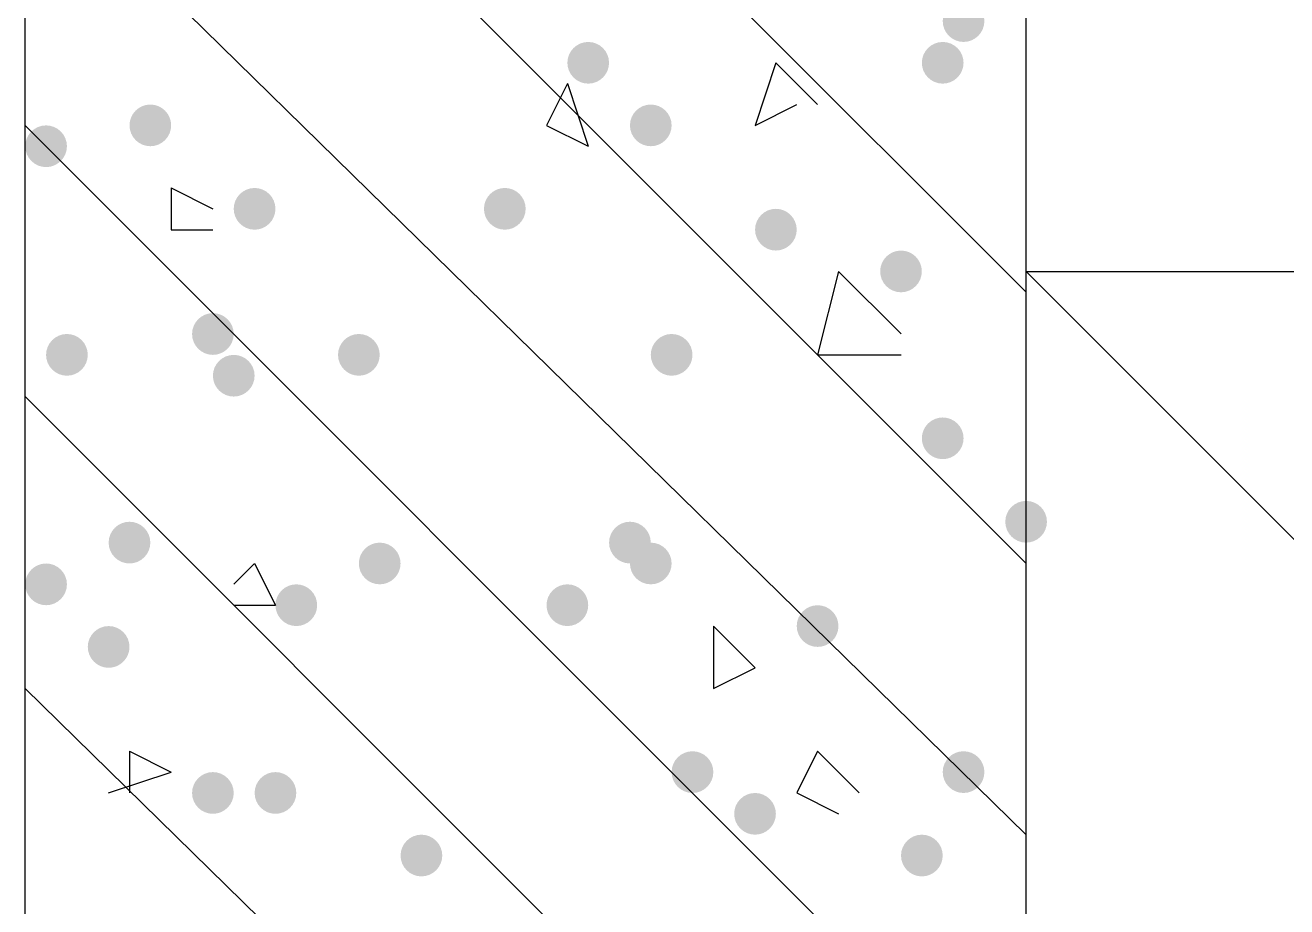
# Model space of a CAD drawing. Header units: inches. Extents: x 11 to 286, y 6 to 196.
# Drawn here: x 133.364 to 135.925, y 143.59 to 145.378 of the extents above; entities that cross this region are included whole.
import ezdxf

# ---------------------------------------------------------------- set-up
doc = ezdxf.new("R2010")
doc.units = ezdxf.units.IN
doc.header["$MEASUREMENT"] = 0
doc.layers.add('PDF_几何图形', color=7, linetype='Continuous')
doc.layers.add('PDF_实体填充', color=7, linetype='Continuous', true_color=0xffffff)

msp = doc.modelspace()

# ---------------------------------------------------------------- hatches: boundary and pattern name
at = {"layer": 'PDF_实体填充', "transparency": 33554559}
h = msp.add_hatch(color=7, dxfattribs=at)
edge = h.paths.add_edge_path(flags=0)
edge.add_spline(control_points=[(135.3114, 145.3868), (135.3114, 145.3635), (135.2924, 145.3444), (135.2691, 145.3444)], knot_values=[0, 0, 0, 0, 1, 1, 1, 1], degree=3, periodic=0)
edge.add_spline(control_points=[(135.2691, 145.3444), (135.2458, 145.3444), (135.2268, 145.3635), (135.2268, 145.3868)], knot_values=[0, 0, 0, 0, 1, 1, 1, 1], degree=3, periodic=0)
edge.add_line((135.2268, 145.3868), (135.2268, 145.3868))
edge.add_spline(control_points=[(135.2268, 145.3868), (135.2268, 145.4101), (135.2458, 145.4291), (135.2691, 145.4291)], knot_values=[0, 0, 0, 0, 1, 1, 1, 1], degree=3, periodic=0)
edge.add_spline(control_points=[(135.2691, 145.4291), (135.2924, 145.4291), (135.3114, 145.4101), (135.3114, 145.3868)], knot_values=[0, 0, 0, 0, 1, 1, 1, 1], degree=3, periodic=0)
edge.add_line((135.3114, 145.3868), (135.3114, 145.3868))
edge.add_line((135.3114, 145.3868), (135.3114, 145.3868))
h = msp.add_hatch(color=7, dxfattribs=at)
edge = h.paths.add_edge_path(flags=0)
edge.add_spline(control_points=[(134.5494, 145.3021), (134.5494, 145.2788), (134.5304, 145.2598), (134.5071, 145.2598)], knot_values=[0, 0, 0, 0, 1, 1, 1, 1], degree=3, periodic=0)
edge.add_spline(control_points=[(134.5071, 145.2598), (134.4838, 145.2598), (134.4648, 145.2788), (134.4648, 145.3021)], knot_values=[0, 0, 0, 0, 1, 1, 1, 1], degree=3, periodic=0)
edge.add_line((134.4648, 145.3021), (134.4648, 145.3021))
edge.add_spline(control_points=[(134.4648, 145.3021), (134.4648, 145.3254), (134.4838, 145.3444), (134.5071, 145.3444)], knot_values=[0, 0, 0, 0, 1, 1, 1, 1], degree=3, periodic=0)
edge.add_spline(control_points=[(134.5071, 145.3444), (134.5304, 145.3444), (134.5494, 145.3254), (134.5494, 145.3021)], knot_values=[0, 0, 0, 0, 1, 1, 1, 1], degree=3, periodic=0)
edge.add_line((134.5494, 145.3021), (134.5494, 145.3021))
edge.add_line((134.5494, 145.3021), (134.5494, 145.3021))
h = msp.add_hatch(color=7, dxfattribs=at)
edge = h.paths.add_edge_path(flags=0)
edge.add_spline(control_points=[(135.2691, 145.3021), (135.2691, 145.2788), (135.2501, 145.2598), (135.2268, 145.2598)], knot_values=[0, 0, 0, 0, 1, 1, 1, 1], degree=3, periodic=0)
edge.add_spline(control_points=[(135.2268, 145.2598), (135.2035, 145.2598), (135.1844, 145.2788), (135.1844, 145.3021)], knot_values=[0, 0, 0, 0, 1, 1, 1, 1], degree=3, periodic=0)
edge.add_line((135.1844, 145.3021), (135.1844, 145.3021))
edge.add_spline(control_points=[(135.1844, 145.3021), (135.1844, 145.3254), (135.2035, 145.3444), (135.2268, 145.3444)], knot_values=[0, 0, 0, 0, 1, 1, 1, 1], degree=3, periodic=0)
edge.add_spline(control_points=[(135.2268, 145.3444), (135.2501, 145.3444), (135.2691, 145.3254), (135.2691, 145.3021)], knot_values=[0, 0, 0, 0, 1, 1, 1, 1], degree=3, periodic=0)
edge.add_line((135.2691, 145.3021), (135.2691, 145.3021))
edge.add_line((135.2691, 145.3021), (135.2691, 145.3021))
h = msp.add_hatch(color=7, dxfattribs=at)
edge = h.paths.add_edge_path(flags=0)
edge.add_spline(control_points=[(133.6604, 145.1751), (133.6604, 145.1518), (133.6414, 145.1328), (133.6181, 145.1328)], knot_values=[0, 0, 0, 0, 1, 1, 1, 1], degree=3, periodic=0)
edge.add_spline(control_points=[(133.6181, 145.1328), (133.5948, 145.1328), (133.5758, 145.1518), (133.5758, 145.1751)], knot_values=[0, 0, 0, 0, 1, 1, 1, 1], degree=3, periodic=0)
edge.add_line((133.5758, 145.1751), (133.5758, 145.1751))
edge.add_spline(control_points=[(133.5758, 145.1751), (133.5758, 145.1984), (133.5948, 145.2174), (133.6181, 145.2174)], knot_values=[0, 0, 0, 0, 1, 1, 1, 1], degree=3, periodic=0)
edge.add_spline(control_points=[(133.6181, 145.2174), (133.6414, 145.2174), (133.6604, 145.1984), (133.6604, 145.1751)], knot_values=[0, 0, 0, 0, 1, 1, 1, 1], degree=3, periodic=0)
edge.add_line((133.6604, 145.1751), (133.6604, 145.1751))
edge.add_line((133.6604, 145.1751), (133.6604, 145.1751))
h = msp.add_hatch(color=7, dxfattribs=at)
edge = h.paths.add_edge_path(flags=0)
edge.add_spline(control_points=[(134.6764, 145.1751), (134.6764, 145.1518), (134.6574, 145.1328), (134.6341, 145.1328)], knot_values=[0, 0, 0, 0, 1, 1, 1, 1], degree=3, periodic=0)
edge.add_spline(control_points=[(134.6341, 145.1328), (134.6108, 145.1328), (134.5918, 145.1518), (134.5918, 145.1751)], knot_values=[0, 0, 0, 0, 1, 1, 1, 1], degree=3, periodic=0)
edge.add_line((134.5918, 145.1751), (134.5918, 145.1751))
edge.add_spline(control_points=[(134.5918, 145.1751), (134.5918, 145.1984), (134.6108, 145.2174), (134.6341, 145.2174)], knot_values=[0, 0, 0, 0, 1, 1, 1, 1], degree=3, periodic=0)
edge.add_spline(control_points=[(134.6341, 145.2174), (134.6574, 145.2174), (134.6764, 145.1984), (134.6764, 145.1751)], knot_values=[0, 0, 0, 0, 1, 1, 1, 1], degree=3, periodic=0)
edge.add_line((134.6764, 145.1751), (134.6764, 145.1751))
edge.add_line((134.6764, 145.1751), (134.6764, 145.1751))
h = msp.add_hatch(color=7, dxfattribs=at)
edge = h.paths.add_edge_path(flags=0)
edge.add_spline(control_points=[(133.4488, 145.1328), (133.4488, 145.1095), (133.4297, 145.0904), (133.4064, 145.0904)], knot_values=[0, 0, 0, 0, 1, 1, 1, 1], degree=3, periodic=0)
edge.add_spline(control_points=[(133.4064, 145.0904), (133.3832, 145.0904), (133.3641, 145.1095), (133.3641, 145.1328)], knot_values=[0, 0, 0, 0, 1, 1, 1, 1], degree=3, periodic=0)
edge.add_line((133.3641, 145.1328), (133.3641, 145.1328))
edge.add_spline(control_points=[(133.3641, 145.1328), (133.3641, 145.1561), (133.3832, 145.1751), (133.4064, 145.1751)], knot_values=[0, 0, 0, 0, 1, 1, 1, 1], degree=3, periodic=0)
edge.add_spline(control_points=[(133.4064, 145.1751), (133.4297, 145.1751), (133.4488, 145.1561), (133.4488, 145.1328)], knot_values=[0, 0, 0, 0, 1, 1, 1, 1], degree=3, periodic=0)
edge.add_line((133.4488, 145.1328), (133.4488, 145.1328))
edge.add_line((133.4488, 145.1328), (133.4488, 145.1328))
h = msp.add_hatch(color=7, dxfattribs=at)
edge = h.paths.add_edge_path(flags=0)
edge.add_spline(control_points=[(133.8721, 145.0058), (133.8721, 144.9825), (133.8531, 144.9634), (133.8298, 144.9634)], knot_values=[0, 0, 0, 0, 1, 1, 1, 1], degree=3, periodic=0)
edge.add_spline(control_points=[(133.8298, 144.9634), (133.8065, 144.9634), (133.7874, 144.9825), (133.7874, 145.0058)], knot_values=[0, 0, 0, 0, 1, 1, 1, 1], degree=3, periodic=0)
edge.add_line((133.7874, 145.0058), (133.7874, 145.0058))
edge.add_spline(control_points=[(133.7874, 145.0058), (133.7874, 145.0291), (133.8065, 145.0481), (133.8298, 145.0481)], knot_values=[0, 0, 0, 0, 1, 1, 1, 1], degree=3, periodic=0)
edge.add_spline(control_points=[(133.8298, 145.0481), (133.8531, 145.0481), (133.8721, 145.0291), (133.8721, 145.0058)], knot_values=[0, 0, 0, 0, 1, 1, 1, 1], degree=3, periodic=0)
edge.add_line((133.8721, 145.0058), (133.8721, 145.0058))
edge.add_line((133.8721, 145.0058), (133.8721, 145.0058))
h = msp.add_hatch(color=7, dxfattribs=at)
edge = h.paths.add_edge_path(flags=0)
edge.add_spline(control_points=[(134.3801, 145.0058), (134.3801, 144.9825), (134.3611, 144.9634), (134.3378, 144.9634)], knot_values=[0, 0, 0, 0, 1, 1, 1, 1], degree=3, periodic=0)
edge.add_spline(control_points=[(134.3378, 144.9634), (134.3145, 144.9634), (134.2954, 144.9825), (134.2954, 145.0058)], knot_values=[0, 0, 0, 0, 1, 1, 1, 1], degree=3, periodic=0)
edge.add_line((134.2954, 145.0058), (134.2954, 145.0058))
edge.add_spline(control_points=[(134.2954, 145.0058), (134.2954, 145.0291), (134.3145, 145.0481), (134.3378, 145.0481)], knot_values=[0, 0, 0, 0, 1, 1, 1, 1], degree=3, periodic=0)
edge.add_spline(control_points=[(134.3378, 145.0481), (134.3611, 145.0481), (134.3801, 145.0291), (134.3801, 145.0058)], knot_values=[0, 0, 0, 0, 1, 1, 1, 1], degree=3, periodic=0)
edge.add_line((134.3801, 145.0058), (134.3801, 145.0058))
edge.add_line((134.3801, 145.0058), (134.3801, 145.0058))
h = msp.add_hatch(color=7, dxfattribs=at)
edge = h.paths.add_edge_path(flags=0)
edge.add_spline(control_points=[(134.9304, 144.9634), (134.9304, 144.9402), (134.9114, 144.9211), (134.8881, 144.9211)], knot_values=[0, 0, 0, 0, 1, 1, 1, 1], degree=3, periodic=0)
edge.add_spline(control_points=[(134.8881, 144.9211), (134.8648, 144.9211), (134.8458, 144.9402), (134.8458, 144.9634)], knot_values=[0, 0, 0, 0, 1, 1, 1, 1], degree=3, periodic=0)
edge.add_line((134.8458, 144.9634), (134.8458, 144.9634))
edge.add_spline(control_points=[(134.8458, 144.9634), (134.8458, 144.9867), (134.8648, 145.0058), (134.8881, 145.0058)], knot_values=[0, 0, 0, 0, 1, 1, 1, 1], degree=3, periodic=0)
edge.add_spline(control_points=[(134.8881, 145.0058), (134.9114, 145.0058), (134.9304, 144.9867), (134.9304, 144.9634)], knot_values=[0, 0, 0, 0, 1, 1, 1, 1], degree=3, periodic=0)
edge.add_line((134.9304, 144.9634), (134.9304, 144.9634))
edge.add_line((134.9304, 144.9634), (134.9304, 144.9634))
h = msp.add_hatch(color=7, dxfattribs=at)
edge = h.paths.add_edge_path(flags=0)
edge.add_spline(control_points=[(135.1844, 144.8788), (135.1844, 144.8555), (135.1654, 144.8364), (135.1421, 144.8364)], knot_values=[0, 0, 0, 0, 1, 1, 1, 1], degree=3, periodic=0)
edge.add_spline(control_points=[(135.1421, 144.8364), (135.1188, 144.8364), (135.0998, 144.8555), (135.0998, 144.8788)], knot_values=[0, 0, 0, 0, 1, 1, 1, 1], degree=3, periodic=0)
edge.add_line((135.0998, 144.8788), (135.0998, 144.8788))
edge.add_spline(control_points=[(135.0998, 144.8788), (135.0998, 144.9021), (135.1188, 144.9211), (135.1421, 144.9211)], knot_values=[0, 0, 0, 0, 1, 1, 1, 1], degree=3, periodic=0)
edge.add_spline(control_points=[(135.1421, 144.9211), (135.1654, 144.9211), (135.1844, 144.9021), (135.1844, 144.8788)], knot_values=[0, 0, 0, 0, 1, 1, 1, 1], degree=3, periodic=0)
edge.add_line((135.1844, 144.8788), (135.1844, 144.8788))
edge.add_line((135.1844, 144.8788), (135.1844, 144.8788))
h = msp.add_hatch(color=7, dxfattribs=at)
edge = h.paths.add_edge_path(flags=0)
edge.add_spline(control_points=[(133.7874, 144.7518), (133.7874, 144.7285), (133.7684, 144.7094), (133.7451, 144.7094)], knot_values=[0, 0, 0, 0, 1, 1, 1, 1], degree=3, periodic=0)
edge.add_spline(control_points=[(133.7451, 144.7094), (133.7218, 144.7094), (133.7028, 144.7285), (133.7028, 144.7518)], knot_values=[0, 0, 0, 0, 1, 1, 1, 1], degree=3, periodic=0)
edge.add_line((133.7028, 144.7518), (133.7028, 144.7518))
edge.add_spline(control_points=[(133.7028, 144.7518), (133.7028, 144.7751), (133.7218, 144.7941), (133.7451, 144.7941)], knot_values=[0, 0, 0, 0, 1, 1, 1, 1], degree=3, periodic=0)
edge.add_spline(control_points=[(133.7451, 144.7941), (133.7684, 144.7941), (133.7874, 144.7751), (133.7874, 144.7518)], knot_values=[0, 0, 0, 0, 1, 1, 1, 1], degree=3, periodic=0)
edge.add_line((133.7874, 144.7518), (133.7874, 144.7518))
edge.add_line((133.7874, 144.7518), (133.7874, 144.7518))
h = msp.add_hatch(color=7, dxfattribs=at)
edge = h.paths.add_edge_path(flags=0)
edge.add_spline(control_points=[(133.4911, 144.7094), (133.4911, 144.6862), (133.4721, 144.6671), (133.4488, 144.6671)], knot_values=[0, 0, 0, 0, 1, 1, 1, 1], degree=3, periodic=0)
edge.add_spline(control_points=[(133.4488, 144.6671), (133.4255, 144.6671), (133.4064, 144.6862), (133.4064, 144.7094)], knot_values=[0, 0, 0, 0, 1, 1, 1, 1], degree=3, periodic=0)
edge.add_line((133.4064, 144.7094), (133.4064, 144.7094))
edge.add_spline(control_points=[(133.4064, 144.7094), (133.4064, 144.7327), (133.4255, 144.7518), (133.4488, 144.7518)], knot_values=[0, 0, 0, 0, 1, 1, 1, 1], degree=3, periodic=0)
edge.add_spline(control_points=[(133.4488, 144.7518), (133.4721, 144.7518), (133.4911, 144.7327), (133.4911, 144.7094)], knot_values=[0, 0, 0, 0, 1, 1, 1, 1], degree=3, periodic=0)
edge.add_line((133.4911, 144.7094), (133.4911, 144.7094))
edge.add_line((133.4911, 144.7094), (133.4911, 144.7094))
h = msp.add_hatch(color=7, dxfattribs=at)
edge = h.paths.add_edge_path(flags=0)
edge.add_spline(control_points=[(134.0838, 144.7094), (134.0838, 144.6862), (134.0647, 144.6671), (134.0414, 144.6671)], knot_values=[0, 0, 0, 0, 1, 1, 1, 1], degree=3, periodic=0)
edge.add_spline(control_points=[(134.0414, 144.6671), (134.0182, 144.6671), (133.9991, 144.6862), (133.9991, 144.7094)], knot_values=[0, 0, 0, 0, 1, 1, 1, 1], degree=3, periodic=0)
edge.add_line((133.9991, 144.7094), (133.9991, 144.7094))
edge.add_spline(control_points=[(133.9991, 144.7094), (133.9991, 144.7327), (134.0182, 144.7518), (134.0414, 144.7518)], knot_values=[0, 0, 0, 0, 1, 1, 1, 1], degree=3, periodic=0)
edge.add_spline(control_points=[(134.0414, 144.7518), (134.0647, 144.7518), (134.0838, 144.7327), (134.0838, 144.7094)], knot_values=[0, 0, 0, 0, 1, 1, 1, 1], degree=3, periodic=0)
edge.add_line((134.0838, 144.7094), (134.0838, 144.7094))
edge.add_line((134.0838, 144.7094), (134.0838, 144.7094))
h = msp.add_hatch(color=7, dxfattribs=at)
edge = h.paths.add_edge_path(flags=0)
edge.add_spline(control_points=[(134.7188, 144.7094), (134.7188, 144.6862), (134.6997, 144.6671), (134.6764, 144.6671)], knot_values=[0, 0, 0, 0, 1, 1, 1, 1], degree=3, periodic=0)
edge.add_spline(control_points=[(134.6764, 144.6671), (134.6532, 144.6671), (134.6341, 144.6862), (134.6341, 144.7094)], knot_values=[0, 0, 0, 0, 1, 1, 1, 1], degree=3, periodic=0)
edge.add_line((134.6341, 144.7094), (134.6341, 144.7094))
edge.add_spline(control_points=[(134.6341, 144.7094), (134.6341, 144.7327), (134.6532, 144.7518), (134.6764, 144.7518)], knot_values=[0, 0, 0, 0, 1, 1, 1, 1], degree=3, periodic=0)
edge.add_spline(control_points=[(134.6764, 144.7518), (134.6997, 144.7518), (134.7188, 144.7327), (134.7188, 144.7094)], knot_values=[0, 0, 0, 0, 1, 1, 1, 1], degree=3, periodic=0)
edge.add_line((134.7188, 144.7094), (134.7188, 144.7094))
edge.add_line((134.7188, 144.7094), (134.7188, 144.7094))
h = msp.add_hatch(color=7, dxfattribs=at)
edge = h.paths.add_edge_path(flags=0)
edge.add_spline(control_points=[(133.8298, 144.6671), (133.8298, 144.6438), (133.8107, 144.6248), (133.7874, 144.6248)], knot_values=[0, 0, 0, 0, 1, 1, 1, 1], degree=3, periodic=0)
edge.add_spline(control_points=[(133.7874, 144.6248), (133.7642, 144.6248), (133.7451, 144.6438), (133.7451, 144.6671)], knot_values=[0, 0, 0, 0, 1, 1, 1, 1], degree=3, periodic=0)
edge.add_line((133.7451, 144.6671), (133.7451, 144.6671))
edge.add_spline(control_points=[(133.7451, 144.6671), (133.7451, 144.6904), (133.7642, 144.7094), (133.7874, 144.7094)], knot_values=[0, 0, 0, 0, 1, 1, 1, 1], degree=3, periodic=0)
edge.add_spline(control_points=[(133.7874, 144.7094), (133.8107, 144.7094), (133.8298, 144.6904), (133.8298, 144.6671)], knot_values=[0, 0, 0, 0, 1, 1, 1, 1], degree=3, periodic=0)
edge.add_line((133.8298, 144.6671), (133.8298, 144.6671))
edge.add_line((133.8298, 144.6671), (133.8298, 144.6671))
h = msp.add_hatch(color=7, dxfattribs=at)
edge = h.paths.add_edge_path(flags=0)
edge.add_spline(control_points=[(135.2691, 144.5401), (135.2691, 144.5168), (135.2501, 144.4978), (135.2268, 144.4978)], knot_values=[0, 0, 0, 0, 1, 1, 1, 1], degree=3, periodic=0)
edge.add_spline(control_points=[(135.2268, 144.4978), (135.2035, 144.4978), (135.1844, 144.5168), (135.1844, 144.5401)], knot_values=[0, 0, 0, 0, 1, 1, 1, 1], degree=3, periodic=0)
edge.add_line((135.1844, 144.5401), (135.1844, 144.5401))
edge.add_spline(control_points=[(135.1844, 144.5401), (135.1844, 144.5634), (135.2035, 144.5824), (135.2268, 144.5824)], knot_values=[0, 0, 0, 0, 1, 1, 1, 1], degree=3, periodic=0)
edge.add_spline(control_points=[(135.2268, 144.5824), (135.2501, 144.5824), (135.2691, 144.5634), (135.2691, 144.5401)], knot_values=[0, 0, 0, 0, 1, 1, 1, 1], degree=3, periodic=0)
edge.add_line((135.2691, 144.5401), (135.2691, 144.5401))
edge.add_line((135.2691, 144.5401), (135.2691, 144.5401))
h = msp.add_hatch(color=7, dxfattribs=at)
edge = h.paths.add_edge_path(flags=0)
edge.add_spline(control_points=[(135.4384, 144.3708), (135.4384, 144.3475), (135.4194, 144.3284), (135.3961, 144.3284)], knot_values=[0, 0, 0, 0, 1, 1, 1, 1], degree=3, periodic=0)
edge.add_spline(control_points=[(135.3961, 144.3284), (135.3728, 144.3284), (135.3538, 144.3475), (135.3538, 144.3708)], knot_values=[0, 0, 0, 0, 1, 1, 1, 1], degree=3, periodic=0)
edge.add_line((135.3538, 144.3708), (135.3538, 144.3708))
edge.add_spline(control_points=[(135.3538, 144.3708), (135.3538, 144.3941), (135.3728, 144.4131), (135.3961, 144.4131)], knot_values=[0, 0, 0, 0, 1, 1, 1, 1], degree=3, periodic=0)
edge.add_spline(control_points=[(135.3961, 144.4131), (135.4194, 144.4131), (135.4384, 144.3941), (135.4384, 144.3708)], knot_values=[0, 0, 0, 0, 1, 1, 1, 1], degree=3, periodic=0)
edge.add_line((135.4384, 144.3708), (135.4384, 144.3708))
edge.add_line((135.4384, 144.3708), (135.4384, 144.3708))
h = msp.add_hatch(color=7, dxfattribs=at)
edge = h.paths.add_edge_path(flags=0)
edge.add_spline(control_points=[(133.6181, 144.3284), (133.6181, 144.3052), (133.5991, 144.2861), (133.5758, 144.2861)], knot_values=[0, 0, 0, 0, 1, 1, 1, 1], degree=3, periodic=0)
edge.add_spline(control_points=[(133.5758, 144.2861), (133.5525, 144.2861), (133.5334, 144.3052), (133.5334, 144.3284)], knot_values=[0, 0, 0, 0, 1, 1, 1, 1], degree=3, periodic=0)
edge.add_line((133.5334, 144.3284), (133.5334, 144.3284))
edge.add_spline(control_points=[(133.5334, 144.3284), (133.5334, 144.3517), (133.5525, 144.3708), (133.5758, 144.3708)], knot_values=[0, 0, 0, 0, 1, 1, 1, 1], degree=3, periodic=0)
edge.add_spline(control_points=[(133.5758, 144.3708), (133.5991, 144.3708), (133.6181, 144.3517), (133.6181, 144.3284)], knot_values=[0, 0, 0, 0, 1, 1, 1, 1], degree=3, periodic=0)
edge.add_line((133.6181, 144.3284), (133.6181, 144.3284))
edge.add_line((133.6181, 144.3284), (133.6181, 144.3284))
h = msp.add_hatch(color=7, dxfattribs=at)
edge = h.paths.add_edge_path(flags=0)
edge.add_spline(control_points=[(134.6341, 144.3284), (134.6341, 144.3052), (134.6151, 144.2861), (134.5918, 144.2861)], knot_values=[0, 0, 0, 0, 1, 1, 1, 1], degree=3, periodic=0)
edge.add_spline(control_points=[(134.5918, 144.2861), (134.5685, 144.2861), (134.5494, 144.3052), (134.5494, 144.3284)], knot_values=[0, 0, 0, 0, 1, 1, 1, 1], degree=3, periodic=0)
edge.add_line((134.5494, 144.3284), (134.5494, 144.3284))
edge.add_spline(control_points=[(134.5494, 144.3284), (134.5494, 144.3517), (134.5685, 144.3708), (134.5918, 144.3708)], knot_values=[0, 0, 0, 0, 1, 1, 1, 1], degree=3, periodic=0)
edge.add_spline(control_points=[(134.5918, 144.3708), (134.6151, 144.3708), (134.6341, 144.3517), (134.6341, 144.3284)], knot_values=[0, 0, 0, 0, 1, 1, 1, 1], degree=3, periodic=0)
edge.add_line((134.6341, 144.3284), (134.6341, 144.3284))
edge.add_line((134.6341, 144.3284), (134.6341, 144.3284))
h = msp.add_hatch(color=7, dxfattribs=at)
edge = h.paths.add_edge_path(flags=0)
edge.add_spline(control_points=[(134.1261, 144.2861), (134.1261, 144.2628), (134.1071, 144.2438), (134.0838, 144.2438)], knot_values=[0, 0, 0, 0, 1, 1, 1, 1], degree=3, periodic=0)
edge.add_spline(control_points=[(134.0838, 144.2438), (134.0605, 144.2438), (134.0414, 144.2628), (134.0414, 144.2861)], knot_values=[0, 0, 0, 0, 1, 1, 1, 1], degree=3, periodic=0)
edge.add_line((134.0414, 144.2861), (134.0414, 144.2861))
edge.add_spline(control_points=[(134.0414, 144.2861), (134.0414, 144.3094), (134.0605, 144.3284), (134.0838, 144.3284)], knot_values=[0, 0, 0, 0, 1, 1, 1, 1], degree=3, periodic=0)
edge.add_spline(control_points=[(134.0838, 144.3284), (134.1071, 144.3284), (134.1261, 144.3094), (134.1261, 144.2861)], knot_values=[0, 0, 0, 0, 1, 1, 1, 1], degree=3, periodic=0)
edge.add_line((134.1261, 144.2861), (134.1261, 144.2861))
edge.add_line((134.1261, 144.2861), (134.1261, 144.2861))
h = msp.add_hatch(color=7, dxfattribs=at)
edge = h.paths.add_edge_path(flags=0)
edge.add_spline(control_points=[(134.6764, 144.2861), (134.6764, 144.2628), (134.6574, 144.2438), (134.6341, 144.2438)], knot_values=[0, 0, 0, 0, 1, 1, 1, 1], degree=3, periodic=0)
edge.add_spline(control_points=[(134.6341, 144.2438), (134.6108, 144.2438), (134.5918, 144.2628), (134.5918, 144.2861)], knot_values=[0, 0, 0, 0, 1, 1, 1, 1], degree=3, periodic=0)
edge.add_line((134.5918, 144.2861), (134.5918, 144.2861))
edge.add_spline(control_points=[(134.5918, 144.2861), (134.5918, 144.3094), (134.6108, 144.3284), (134.6341, 144.3284)], knot_values=[0, 0, 0, 0, 1, 1, 1, 1], degree=3, periodic=0)
edge.add_spline(control_points=[(134.6341, 144.3284), (134.6574, 144.3284), (134.6764, 144.3094), (134.6764, 144.2861)], knot_values=[0, 0, 0, 0, 1, 1, 1, 1], degree=3, periodic=0)
edge.add_line((134.6764, 144.2861), (134.6764, 144.2861))
edge.add_line((134.6764, 144.2861), (134.6764, 144.2861))
h = msp.add_hatch(color=7, dxfattribs=at)
edge = h.paths.add_edge_path(flags=0)
edge.add_spline(control_points=[(133.4488, 144.2438), (133.4488, 144.2205), (133.4297, 144.2014), (133.4064, 144.2014)], knot_values=[0, 0, 0, 0, 1, 1, 1, 1], degree=3, periodic=0)
edge.add_spline(control_points=[(133.4064, 144.2014), (133.3832, 144.2014), (133.3641, 144.2205), (133.3641, 144.2438)], knot_values=[0, 0, 0, 0, 1, 1, 1, 1], degree=3, periodic=0)
edge.add_line((133.3641, 144.2438), (133.3641, 144.2438))
edge.add_spline(control_points=[(133.3641, 144.2438), (133.3641, 144.2671), (133.3832, 144.2861), (133.4064, 144.2861)], knot_values=[0, 0, 0, 0, 1, 1, 1, 1], degree=3, periodic=0)
edge.add_spline(control_points=[(133.4064, 144.2861), (133.4297, 144.2861), (133.4488, 144.2671), (133.4488, 144.2438)], knot_values=[0, 0, 0, 0, 1, 1, 1, 1], degree=3, periodic=0)
edge.add_line((133.4488, 144.2438), (133.4488, 144.2438))
edge.add_line((133.4488, 144.2438), (133.4488, 144.2438))
h = msp.add_hatch(color=7, dxfattribs=at)
edge = h.paths.add_edge_path(flags=0)
edge.add_spline(control_points=[(133.9568, 144.2014), (133.9568, 144.1782), (133.9377, 144.1591), (133.9144, 144.1591)], knot_values=[0, 0, 0, 0, 1, 1, 1, 1], degree=3, periodic=0)
edge.add_spline(control_points=[(133.9144, 144.1591), (133.8912, 144.1591), (133.8721, 144.1782), (133.8721, 144.2014)], knot_values=[0, 0, 0, 0, 1, 1, 1, 1], degree=3, periodic=0)
edge.add_line((133.8721, 144.2014), (133.8721, 144.2014))
edge.add_spline(control_points=[(133.8721, 144.2014), (133.8721, 144.2247), (133.8912, 144.2438), (133.9144, 144.2438)], knot_values=[0, 0, 0, 0, 1, 1, 1, 1], degree=3, periodic=0)
edge.add_spline(control_points=[(133.9144, 144.2438), (133.9377, 144.2438), (133.9568, 144.2247), (133.9568, 144.2014)], knot_values=[0, 0, 0, 0, 1, 1, 1, 1], degree=3, periodic=0)
edge.add_line((133.9568, 144.2014), (133.9568, 144.2014))
edge.add_line((133.9568, 144.2014), (133.9568, 144.2014))
h = msp.add_hatch(color=7, dxfattribs=at)
edge = h.paths.add_edge_path(flags=0)
edge.add_spline(control_points=[(134.5071, 144.2014), (134.5071, 144.1782), (134.4881, 144.1591), (134.4648, 144.1591)], knot_values=[0, 0, 0, 0, 1, 1, 1, 1], degree=3, periodic=0)
edge.add_spline(control_points=[(134.4648, 144.1591), (134.4415, 144.1591), (134.4224, 144.1782), (134.4224, 144.2014)], knot_values=[0, 0, 0, 0, 1, 1, 1, 1], degree=3, periodic=0)
edge.add_line((134.4224, 144.2014), (134.4224, 144.2014))
edge.add_spline(control_points=[(134.4224, 144.2014), (134.4224, 144.2247), (134.4415, 144.2438), (134.4648, 144.2438)], knot_values=[0, 0, 0, 0, 1, 1, 1, 1], degree=3, periodic=0)
edge.add_spline(control_points=[(134.4648, 144.2438), (134.4881, 144.2438), (134.5071, 144.2247), (134.5071, 144.2014)], knot_values=[0, 0, 0, 0, 1, 1, 1, 1], degree=3, periodic=0)
edge.add_line((134.5071, 144.2014), (134.5071, 144.2014))
edge.add_line((134.5071, 144.2014), (134.5071, 144.2014))
h = msp.add_hatch(color=7, dxfattribs=at)
edge = h.paths.add_edge_path(flags=0)
edge.add_spline(control_points=[(135.0151, 144.1591), (135.0151, 144.1358), (134.9961, 144.1168), (134.9728, 144.1168)], knot_values=[0, 0, 0, 0, 1, 1, 1, 1], degree=3, periodic=0)
edge.add_spline(control_points=[(134.9728, 144.1168), (134.9495, 144.1168), (134.9304, 144.1358), (134.9304, 144.1591)], knot_values=[0, 0, 0, 0, 1, 1, 1, 1], degree=3, periodic=0)
edge.add_line((134.9304, 144.1591), (134.9304, 144.1591))
edge.add_spline(control_points=[(134.9304, 144.1591), (134.9304, 144.1824), (134.9495, 144.2014), (134.9728, 144.2014)], knot_values=[0, 0, 0, 0, 1, 1, 1, 1], degree=3, periodic=0)
edge.add_spline(control_points=[(134.9728, 144.2014), (134.9961, 144.2014), (135.0151, 144.1824), (135.0151, 144.1591)], knot_values=[0, 0, 0, 0, 1, 1, 1, 1], degree=3, periodic=0)
edge.add_line((135.0151, 144.1591), (135.0151, 144.1591))
edge.add_line((135.0151, 144.1591), (135.0151, 144.1591))
h = msp.add_hatch(color=7, dxfattribs=at)
edge = h.paths.add_edge_path(flags=0)
edge.add_spline(control_points=[(133.5758, 144.1168), (133.5758, 144.0935), (133.5567, 144.0744), (133.5334, 144.0744)], knot_values=[0, 0, 0, 0, 1, 1, 1, 1], degree=3, periodic=0)
edge.add_spline(control_points=[(133.5334, 144.0744), (133.5102, 144.0744), (133.4911, 144.0935), (133.4911, 144.1168)], knot_values=[0, 0, 0, 0, 1, 1, 1, 1], degree=3, periodic=0)
edge.add_line((133.4911, 144.1168), (133.4911, 144.1168))
edge.add_spline(control_points=[(133.4911, 144.1168), (133.4911, 144.1401), (133.5102, 144.1591), (133.5334, 144.1591)], knot_values=[0, 0, 0, 0, 1, 1, 1, 1], degree=3, periodic=0)
edge.add_spline(control_points=[(133.5334, 144.1591), (133.5567, 144.1591), (133.5758, 144.1401), (133.5758, 144.1168)], knot_values=[0, 0, 0, 0, 1, 1, 1, 1], degree=3, periodic=0)
edge.add_line((133.5758, 144.1168), (133.5758, 144.1168))
edge.add_line((133.5758, 144.1168), (133.5758, 144.1168))
h = msp.add_hatch(color=7, dxfattribs=at)
edge = h.paths.add_edge_path(flags=0)
edge.add_spline(control_points=[(134.7611, 143.8628), (134.7611, 143.8395), (134.7421, 143.8204), (134.7188, 143.8204)], knot_values=[0, 0, 0, 0, 1, 1, 1, 1], degree=3, periodic=0)
edge.add_spline(control_points=[(134.7188, 143.8204), (134.6955, 143.8204), (134.6764, 143.8395), (134.6764, 143.8628)], knot_values=[0, 0, 0, 0, 1, 1, 1, 1], degree=3, periodic=0)
edge.add_line((134.6764, 143.8628), (134.6764, 143.8628))
edge.add_spline(control_points=[(134.6764, 143.8628), (134.6764, 143.8861), (134.6955, 143.9051), (134.7188, 143.9051)], knot_values=[0, 0, 0, 0, 1, 1, 1, 1], degree=3, periodic=0)
edge.add_spline(control_points=[(134.7188, 143.9051), (134.7421, 143.9051), (134.7611, 143.8861), (134.7611, 143.8628)], knot_values=[0, 0, 0, 0, 1, 1, 1, 1], degree=3, periodic=0)
edge.add_line((134.7611, 143.8628), (134.7611, 143.8628))
edge.add_line((134.7611, 143.8628), (134.7611, 143.8628))
h = msp.add_hatch(color=7, dxfattribs=at)
edge = h.paths.add_edge_path(flags=0)
edge.add_spline(control_points=[(135.3114, 143.8628), (135.3114, 143.8395), (135.2924, 143.8204), (135.2691, 143.8204)], knot_values=[0, 0, 0, 0, 1, 1, 1, 1], degree=3, periodic=0)
edge.add_spline(control_points=[(135.2691, 143.8204), (135.2458, 143.8204), (135.2268, 143.8395), (135.2268, 143.8628)], knot_values=[0, 0, 0, 0, 1, 1, 1, 1], degree=3, periodic=0)
edge.add_line((135.2268, 143.8628), (135.2268, 143.8628))
edge.add_spline(control_points=[(135.2268, 143.8628), (135.2268, 143.8861), (135.2458, 143.9051), (135.2691, 143.9051)], knot_values=[0, 0, 0, 0, 1, 1, 1, 1], degree=3, periodic=0)
edge.add_spline(control_points=[(135.2691, 143.9051), (135.2924, 143.9051), (135.3114, 143.8861), (135.3114, 143.8628)], knot_values=[0, 0, 0, 0, 1, 1, 1, 1], degree=3, periodic=0)
edge.add_line((135.3114, 143.8628), (135.3114, 143.8628))
edge.add_line((135.3114, 143.8628), (135.3114, 143.8628))
h = msp.add_hatch(color=7, dxfattribs=at)
edge = h.paths.add_edge_path(flags=0)
edge.add_spline(control_points=[(133.7874, 143.8204), (133.7874, 143.7972), (133.7684, 143.7781), (133.7451, 143.7781)], knot_values=[0, 0, 0, 0, 1, 1, 1, 1], degree=3, periodic=0)
edge.add_spline(control_points=[(133.7451, 143.7781), (133.7218, 143.7781), (133.7028, 143.7972), (133.7028, 143.8204)], knot_values=[0, 0, 0, 0, 1, 1, 1, 1], degree=3, periodic=0)
edge.add_line((133.7028, 143.8204), (133.7028, 143.8204))
edge.add_spline(control_points=[(133.7028, 143.8204), (133.7028, 143.8437), (133.7218, 143.8628), (133.7451, 143.8628)], knot_values=[0, 0, 0, 0, 1, 1, 1, 1], degree=3, periodic=0)
edge.add_spline(control_points=[(133.7451, 143.8628), (133.7684, 143.8628), (133.7874, 143.8437), (133.7874, 143.8204)], knot_values=[0, 0, 0, 0, 1, 1, 1, 1], degree=3, periodic=0)
edge.add_line((133.7874, 143.8204), (133.7874, 143.8204))
edge.add_line((133.7874, 143.8204), (133.7874, 143.8204))
h = msp.add_hatch(color=7, dxfattribs=at)
edge = h.paths.add_edge_path(flags=0)
edge.add_spline(control_points=[(133.9144, 143.8204), (133.9144, 143.7972), (133.8954, 143.7781), (133.8721, 143.7781)], knot_values=[0, 0, 0, 0, 1, 1, 1, 1], degree=3, periodic=0)
edge.add_spline(control_points=[(133.8721, 143.7781), (133.8488, 143.7781), (133.8298, 143.7972), (133.8298, 143.8204)], knot_values=[0, 0, 0, 0, 1, 1, 1, 1], degree=3, periodic=0)
edge.add_line((133.8298, 143.8204), (133.8298, 143.8204))
edge.add_spline(control_points=[(133.8298, 143.8204), (133.8298, 143.8437), (133.8488, 143.8628), (133.8721, 143.8628)], knot_values=[0, 0, 0, 0, 1, 1, 1, 1], degree=3, periodic=0)
edge.add_spline(control_points=[(133.8721, 143.8628), (133.8954, 143.8628), (133.9144, 143.8437), (133.9144, 143.8204)], knot_values=[0, 0, 0, 0, 1, 1, 1, 1], degree=3, periodic=0)
edge.add_line((133.9144, 143.8204), (133.9144, 143.8204))
edge.add_line((133.9144, 143.8204), (133.9144, 143.8204))
h = msp.add_hatch(color=7, dxfattribs=at)
edge = h.paths.add_edge_path(flags=0)
edge.add_spline(control_points=[(134.8881, 143.7781), (134.8881, 143.7548), (134.8691, 143.7358), (134.8458, 143.7358)], knot_values=[0, 0, 0, 0, 1, 1, 1, 1], degree=3, periodic=0)
edge.add_spline(control_points=[(134.8458, 143.7358), (134.8225, 143.7358), (134.8034, 143.7548), (134.8034, 143.7781)], knot_values=[0, 0, 0, 0, 1, 1, 1, 1], degree=3, periodic=0)
edge.add_line((134.8034, 143.7781), (134.8034, 143.7781))
edge.add_spline(control_points=[(134.8034, 143.7781), (134.8034, 143.8014), (134.8225, 143.8204), (134.8458, 143.8204)], knot_values=[0, 0, 0, 0, 1, 1, 1, 1], degree=3, periodic=0)
edge.add_spline(control_points=[(134.8458, 143.8204), (134.8691, 143.8204), (134.8881, 143.8014), (134.8881, 143.7781)], knot_values=[0, 0, 0, 0, 1, 1, 1, 1], degree=3, periodic=0)
edge.add_line((134.8881, 143.7781), (134.8881, 143.7781))
edge.add_line((134.8881, 143.7781), (134.8881, 143.7781))
h = msp.add_hatch(color=7, dxfattribs=at)
edge = h.paths.add_edge_path(flags=0)
edge.add_spline(control_points=[(134.2108, 143.6934), (134.2108, 143.6702), (134.1917, 143.6511), (134.1684, 143.6511)], knot_values=[0, 0, 0, 0, 1, 1, 1, 1], degree=3, periodic=0)
edge.add_spline(control_points=[(134.1684, 143.6511), (134.1452, 143.6511), (134.1261, 143.6702), (134.1261, 143.6934)], knot_values=[0, 0, 0, 0, 1, 1, 1, 1], degree=3, periodic=0)
edge.add_line((134.1261, 143.6934), (134.1261, 143.6934))
edge.add_spline(control_points=[(134.1261, 143.6934), (134.1261, 143.7167), (134.1452, 143.7358), (134.1684, 143.7358)], knot_values=[0, 0, 0, 0, 1, 1, 1, 1], degree=3, periodic=0)
edge.add_spline(control_points=[(134.1684, 143.7358), (134.1917, 143.7358), (134.2108, 143.7167), (134.2108, 143.6934)], knot_values=[0, 0, 0, 0, 1, 1, 1, 1], degree=3, periodic=0)
edge.add_line((134.2108, 143.6934), (134.2108, 143.6934))
edge.add_line((134.2108, 143.6934), (134.2108, 143.6934))
h = msp.add_hatch(color=7, dxfattribs=at)
edge = h.paths.add_edge_path(flags=0)
edge.add_spline(control_points=[(135.2268, 143.6934), (135.2268, 143.6702), (135.2077, 143.6511), (135.1844, 143.6511)], knot_values=[0, 0, 0, 0, 1, 1, 1, 1], degree=3, periodic=0)
edge.add_spline(control_points=[(135.1844, 143.6511), (135.1612, 143.6511), (135.1421, 143.6702), (135.1421, 143.6934)], knot_values=[0, 0, 0, 0, 1, 1, 1, 1], degree=3, periodic=0)
edge.add_line((135.1421, 143.6934), (135.1421, 143.6934))
edge.add_spline(control_points=[(135.1421, 143.6934), (135.1421, 143.7167), (135.1612, 143.7358), (135.1844, 143.7358)], knot_values=[0, 0, 0, 0, 1, 1, 1, 1], degree=3, periodic=0)
edge.add_spline(control_points=[(135.1844, 143.7358), (135.2077, 143.7358), (135.2268, 143.7167), (135.2268, 143.6934)], knot_values=[0, 0, 0, 0, 1, 1, 1, 1], degree=3, periodic=0)
edge.add_line((135.2268, 143.6934), (135.2268, 143.6934))
edge.add_line((135.2268, 143.6934), (135.2268, 143.6934))

# ---------------------------------------------------------------- linework, layer by layer
at = {"layer": 'PDF_几何图形'}
for p, q in [((135.3961, 124.6858), (135.3961, 166.5534)), ((133.3641, 124.6858), (133.3641, 164.0134)), ((133.3641, 146.8684), (135.3961, 144.8364)), ((133.3641, 146.3181), (135.3961, 144.2861)), ((133.3641, 145.7254), (135.3961, 143.7358)), ((134.8881, 145.3021), (134.8458, 145.1751)), ((134.8881, 145.3021), (134.9728, 145.2174)), ((134.4648, 145.2598), (134.4224, 145.1751)), ((134.4648, 145.2598), (134.5071, 145.1328)), ((134.8458, 145.1751), (134.9304, 145.2174)), ((133.3641, 145.1751), (135.3961, 143.1431)), ((134.4224, 145.1751), (134.5071, 145.1328)), ((133.6604, 145.0481), (133.7451, 145.0058)), ((133.6604, 145.0481), (133.6604, 144.9634)), ((133.6604, 144.9634), (133.7451, 144.9634)), ((135.0151, 144.8788), (134.9728, 144.7094)), ((135.0151, 144.8788), (135.1421, 144.7518)), ((134.9728, 144.7094), (135.1421, 144.7094)), ((133.3641, 144.6248), (135.3961, 142.5928)), ((133.8298, 144.2861), (133.7874, 144.2438)), ((133.8298, 144.2861), (133.8721, 144.2014)), ((133.7874, 144.2014), (133.8721, 144.2014)), ((134.7611, 144.1591), (134.8458, 144.0744)), ((134.7611, 144.1591), (134.7611, 144.0321)), ((134.7611, 144.0321), (134.8458, 144.0744)), ((133.3641, 144.0321), (135.3961, 142.0424)), ((133.5758, 143.9051), (133.6604, 143.8628)), ((133.5758, 143.9051), (133.5758, 143.8204)), ((134.9728, 143.9051), (134.9304, 143.8204)), ((134.9728, 143.9051), (135.0574, 143.8204)), ((133.5334, 143.8204), (133.6604, 143.8628)), ((134.9304, 143.8204), (135.0151, 143.7781))]:
    msp.add_line(p, q, dxfattribs=at)
msp.add_lwpolyline([(137.6398, 144.8788), (136.4968, 143.7781), (135.3961, 144.8788), (144.8364, 144.8788)], dxfattribs=at)

doc.saveas('drawing.dxf')
